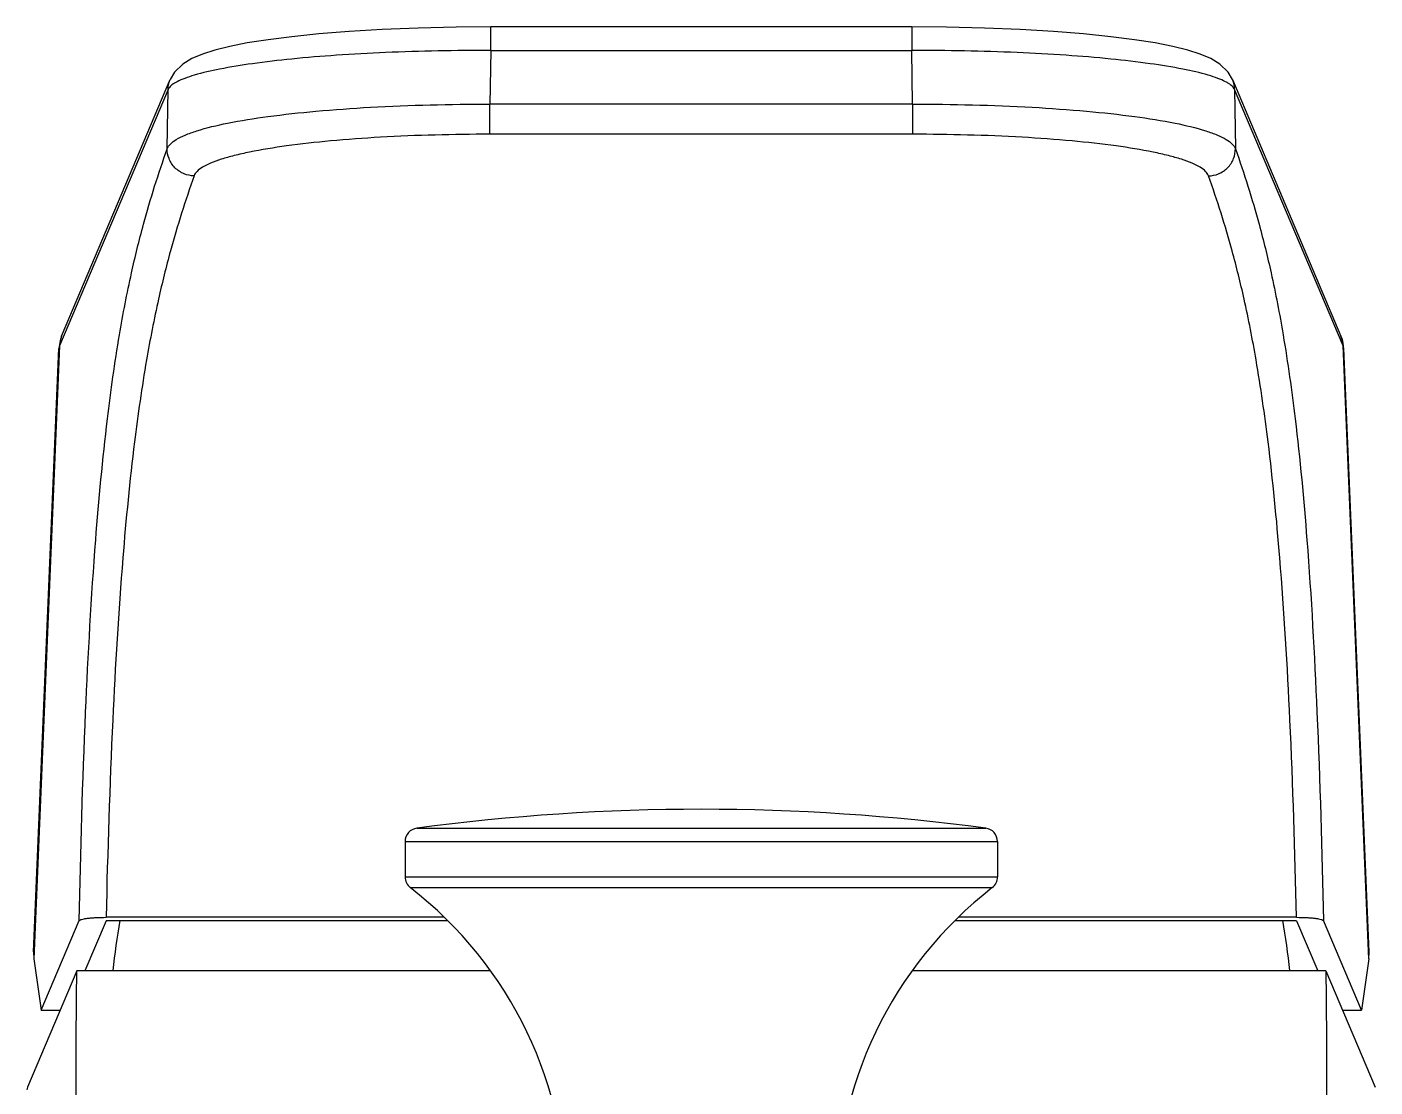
# Model space of a CAD drawing. Header units: millimetres. Extents: x 1122 to 8358, y -1894 to -296.
# Drawn here: x 7470.4 to 7520.4, y -892.6 to -853.2 of the extents above; entities that cross this region are included whole.
import ezdxf

# ---------------------------------------------------------------- set-up
doc = ezdxf.new("R2010")
doc.units = ezdxf.units.MM
doc.header["$LTSCALE"] = 3
doc.layers.add('DEF_LAYER_ROUND_FEAT', color=7, linetype='Continuous')

msp = doc.modelspace()

# ---------------------------------------------------------------- linework, layer by layer
at = {"color": 7, "linetype": 'Continuous'}
for p, q in [((7487.604, -854.092), (7487.604, -853.222)), ((7503.247, -853.222), (7487.604, -853.222)), ((7503.247, -853.222), (7503.247, -854.092)), ((7487.604, -854.092), (7487.578, -856.089)), ((7487.604, -854.092), (7503.247, -854.092)), ((7503.274, -856.089), (7503.247, -854.092)), ((7471.671, -864.702), (7475.555, -855.518)), ((7475.555, -855.518), (7475.699, -855.177)), ((7515.153, -855.177), (7519.18, -864.702)), ((7475.622, -855.547), (7471.595, -865.069)), ((7475.592, -857.742), (7475.622, -855.547)), ((7515.23, -855.547), (7515.26, -857.742)), ((7519.257, -865.069), (7515.23, -855.547)), ((7487.578, -857.208), (7487.578, -856.089)), ((7503.274, -856.089), (7487.578, -856.089)), ((7503.274, -856.089), (7503.274, -857.208)), ((7503.274, -857.208), (7487.578, -857.208)), ((7471.612, -864.874), (7471.567, -865.165)), ((7471.672, -864.701), (7471.612, -864.874)), ((7519.24, -864.874), (7519.18, -864.701)), ((7519.285, -865.165), (7519.24, -864.874)), ((7470.625, -887.577), (7471.567, -865.163)), ((7471.595, -865.069), (7470.639, -887.837)), ((7471.595, -865.069), (7471.567, -865.168)), ((7520.213, -887.837), (7519.257, -865.069)), ((7519.285, -865.168), (7519.257, -865.069)), ((7520.227, -887.577), (7519.285, -865.163)), ((7484.426, -883.475), (7484.426, -884.791)), ((7506.426, -883.475), (7506.426, -884.791)), ((7470.915, -889.737), (7472.32, -886.415)), ((7473.322, -886.42), (7472.537, -888.274)), ((7485.864, -886.291), (7473.322, -886.291)), ((7486.01, -886.42), (7473.322, -886.42)), ((7517.529, -886.42), (7504.842, -886.42)), ((7517.529, -886.291), (7504.988, -886.291)), ((7517.529, -886.42), (7518.315, -888.274)), ((7519.936, -889.737), (7518.532, -886.415)), ((7470.625, -887.578), (7470.639, -887.837)), ((7520.213, -887.837), (7520.227, -887.578)), ((7470.639, -887.837), (7470.915, -889.737)), ((7520.213, -887.837), (7519.936, -889.737)), ((7472.234, -888.274), (7470.407, -892.595)), ((7487.578, -888.274), (7472.234, -888.274)), ((7518.618, -888.274), (7503.274, -888.274)), ((7518.618, -888.274), (7520.445, -892.595)), ((7470.915, -889.737), (7471.615, -889.737)), ((7519.237, -889.737), (7519.936, -889.737))]:
    msp.add_line(p, q, dxfattribs=at)
for points in [[(7487.604, -853.222), (7486.319, -853.231), (7484.909, -853.264), (7483.58, -853.319), (7482.35, -853.392), (7481.228, -853.481), (7480.222, -853.583), (7479.335, -853.696), (7478.567, -853.817), (7477.912, -853.945), (7477.36, -854.081), (7476.899, -854.227), (7476.51, -854.392), (7476.167, -854.6), (7475.861, -854.899), (7475.699, -855.178)], [(7515.153, -855.178), (7514.991, -854.899), (7514.685, -854.6), (7514.342, -854.392), (7513.952, -854.227), (7513.492, -854.081), (7512.94, -853.945), (7512.285, -853.817), (7511.517, -853.696), (7510.63, -853.583), (7509.624, -853.481), (7508.502, -853.392), (7507.272, -853.319), (7505.943, -853.264), (7504.532, -853.231), (7503.247, -853.222)]]:
    msp.add_lwpolyline(points, dxfattribs=at)
for centre, radius, start, end in [((7495.426, -962.279), 80, 82.41046, 97.58954), ((7475.428, -897.04), 15, 359.0881, 52.2092), ((7515.424, -897.04), 15, 127.7908, 180.9119), ((7499.85, -891.049), 26.424, 169.8919, 173.9656), ((7491.001, -891.049), 26.425, 6.0343, 10.1081)]:
    msp.add_arc(centre, radius, start, end, dxfattribs=at)
msp.add_ellipse((7485.687, -892.699), major_axis=(15.303, 0.005), ratio=0.130407, start_param=3.08645, end_param=3.138916, dxfattribs=at)
for points, knots in [([(7487.604, -854.092), (7486.302, -854.091), (7484.391, -854.128), (7481.929, -854.263), (7480.281, -854.398), (7478.833, -854.565), (7477.625, -854.76), (7476.785, -854.949), (7476.261, -855.12), (7476.051, -855.209), (7475.96, -855.256)], [0, 0, 0, 0, 0.332521, 0.487546, 0.629473, 0.754526, 0.859479, 0.941791, 0.97394, 1, 1, 1, 1]), ([(7514.892, -855.256), (7514.801, -855.209), (7514.591, -855.12), (7514.067, -854.949), (7513.227, -854.76), (7512.019, -854.565), (7510.571, -854.398), (7508.923, -854.263), (7506.46, -854.128), (7504.55, -854.091), (7503.247, -854.092)], [0, 0, 0, 0, 0.02606, 0.058209, 0.140521, 0.245474, 0.370527, 0.512454, 0.667479, 1, 1, 1, 1]), ([(7475.802, -855.351), (7475.78, -855.366), (7475.709, -855.42), (7475.646, -855.489), (7475.622, -855.547)], [0, 0, 0, 0, 0.297695, 1, 1, 1, 1]), ([(7475.96, -855.256), (7475.945, -855.264), (7475.891, -855.293), (7475.839, -855.325), (7475.802, -855.351)], [0, 0, 0, 0, 0.269712, 1, 1, 1, 1]), ([(7515.05, -855.351), (7515.038, -855.342), (7514.987, -855.308), (7514.934, -855.278), (7514.892, -855.256)], [0, 0, 0, 0, 0.230653, 1, 1, 1, 1]), ([(7515.23, -855.547), (7515.223, -855.529), (7515.179, -855.451), (7515.108, -855.391), (7515.05, -855.351)], [0, 0, 0, 0, 0.209059, 1, 1, 1, 1]), ([(7475.592, -857.742), (7475.616, -857.676), (7475.717, -857.542), (7475.951, -857.378), (7476.283, -857.219), (7476.913, -856.997), (7477.938, -856.758), (7479.419, -856.523), (7481.19, -856.332), (7483.94, -856.138), (7486.097, -856.087), (7487.578, -856.089)], [0, 0, 0, 0, 0.016948, 0.039686, 0.069449, 0.106598, 0.202798, 0.326191, 0.47291, 0.638012, 1, 1, 1, 1]), ([(7503.274, -856.089), (7504.755, -856.087), (7506.912, -856.138), (7509.662, -856.332), (7511.433, -856.523), (7512.914, -856.758), (7513.939, -856.997), (7514.569, -857.219), (7514.901, -857.378), (7515.134, -857.542), (7515.236, -857.676), (7515.26, -857.742)], [0, 0, 0, 0, 0.361988, 0.52709, 0.673809, 0.797202, 0.893402, 0.930551, 0.960314, 0.983052, 1, 1, 1, 1]), ([(7487.578, -857.208), (7486.221, -857.208), (7484.244, -857.257), (7481.724, -857.439), (7480.101, -857.617), (7478.908, -857.809), (7478.103, -857.989), (7477.62, -858.124), (7477.225, -858.265), (7476.92, -858.413), (7476.706, -858.566), (7476.613, -858.69), (7476.591, -858.751)], [0, 0, 0, 0, 0.361583, 0.526523, 0.67322, 0.796585, 0.84834, 0.892968, 0.930205, 0.960031, 0.982838, 1, 1, 1, 1]), ([(7514.261, -858.751), (7514.239, -858.69), (7514.146, -858.566), (7513.932, -858.413), (7513.627, -858.265), (7513.232, -858.124), (7512.749, -857.989), (7511.944, -857.809), (7510.751, -857.617), (7509.128, -857.439), (7506.607, -857.257), (7504.631, -857.208), (7503.274, -857.208)], [0, 0, 0, 0, 0.017162, 0.039969, 0.069795, 0.107032, 0.15166, 0.203415, 0.32678, 0.473477, 0.638416, 1, 1, 1, 1]), ([(7472.32, -886.415), (7472.376, -883.831), (7472.514, -879.114), (7472.856, -872.898), (7473.29, -868.226), (7473.753, -864.918), (7474.215, -862.509), (7474.783, -860.196), (7475.265, -858.668), (7475.592, -857.743)], [0, 0, 0, 0, 0.267618, 0.488626, 0.644487, 0.753427, 0.834293, 0.8984, 1, 1, 1, 1]), ([(7476.591, -858.751), (7476.465, -858.75), (7476.201, -858.697), (7475.861, -858.471), (7475.638, -858.13), (7475.591, -857.867), (7475.592, -857.743)], [0, 0, 0, 0, 0.240875, 0.501768, 0.761541, 1, 1, 1, 1]), ([(7514.261, -858.751), (7514.387, -858.75), (7514.651, -858.697), (7514.991, -858.471), (7515.214, -858.13), (7515.261, -857.866), (7515.26, -857.742)], [0, 0, 0, 0, 0.240902, 0.501823, 0.761592, 1, 1, 1, 1]), ([(7515.26, -857.743), (7515.586, -858.668), (7516.069, -860.196), (7516.636, -862.509), (7517.099, -864.918), (7517.562, -868.226), (7517.995, -872.898), (7518.338, -879.114), (7518.476, -883.831), (7518.532, -886.415)], [0, 0, 0, 0, 0.1016, 0.165707, 0.246573, 0.355513, 0.511374, 0.732382, 1, 1, 1, 1]), ([(7476.591, -858.751), (7476.265, -859.67), (7475.785, -861.186), (7475.219, -863.475), (7474.759, -865.839), (7474.299, -869.046), (7473.866, -873.505), (7473.517, -879.393), (7473.378, -883.846), (7473.322, -886.291)], [0, 0, 0, 0, 0.105081, 0.171117, 0.253973, 0.364523, 0.520042, 0.736518, 1, 1, 1, 1]), ([(7517.529, -886.291), (7517.474, -883.846), (7517.335, -879.393), (7516.986, -873.505), (7516.553, -869.046), (7516.093, -865.839), (7515.633, -863.475), (7515.067, -861.186), (7514.586, -859.67), (7514.261, -858.751)], [0, 0, 0, 0, 0.263482, 0.479958, 0.635477, 0.746027, 0.828883, 0.894919, 1, 1, 1, 1]), ([(7472.32, -886.415), (7472.325, -886.404), (7472.358, -886.384), (7472.42, -886.363), (7472.515, -886.343), (7472.638, -886.325), (7472.786, -886.31), (7473.017, -886.295), (7473.198, -886.291), (7473.322, -886.291)], [0, 0, 0, 0, 0.03652, 0.102085, 0.19765, 0.320955, 0.468109, 0.634289, 1, 1, 1, 1]), ([(7517.529, -886.291), (7517.654, -886.291), (7517.835, -886.295), (7518.065, -886.31), (7518.213, -886.325), (7518.336, -886.343), (7518.432, -886.363), (7518.494, -886.384), (7518.527, -886.404), (7518.532, -886.415)], [0, 0, 0, 0, 0.365711, 0.531891, 0.679045, 0.80235, 0.897915, 0.96348, 1, 1, 1, 1]), ([(7473.907, -904.378), (7473.807, -904.378), (7473.652, -904.367), (7473.452, -904.283), (7473.298, -904.165), (7473.15, -903.974), (7473.006, -903.691), (7472.867, -903.288), (7472.732, -902.73), (7472.605, -901.974), (7472.422, -900.415), (7472.268, -897.621), (7472.192, -893.355), (7472.213, -890.076), (7472.234, -888.274)], [0, 0, 0, 0, 0.017924, 0.027525, 0.038532, 0.052337, 0.070632, 0.095382, 0.128784, 0.173615, 0.233133, 0.41071, 0.676209, 1, 1, 1, 1]), ([(7518.618, -888.274), (7518.639, -890.076), (7518.66, -893.355), (7518.584, -897.621), (7518.429, -900.416), (7518.247, -901.974), (7518.119, -902.73), (7517.985, -903.288), (7517.846, -903.691), (7517.702, -903.974), (7517.553, -904.165), (7517.4, -904.283), (7517.2, -904.367), (7517.044, -904.378), (7516.945, -904.378)], [0, 0, 0, 0, 0.323816, 0.589302, 0.766876, 0.826393, 0.87122, 0.904621, 0.929369, 0.947664, 0.961469, 0.972475, 0.982076, 1, 1, 1, 1])]:
    msp.add_open_spline(points, degree=3, knots=knots, dxfattribs=at)
for points in [[(7475.622, -855.547), (7475.623, -855.421), (7475.65, -855.294), (7475.698, -855.178)], [(7515.23, -855.547), (7515.229, -855.421), (7515.202, -855.294), (7515.153, -855.178)], [(7471.671, -864.702), (7471.623, -864.817), (7471.597, -864.944), (7471.595, -865.069)], [(7519.18, -864.702), (7519.229, -864.817), (7519.255, -864.944), (7519.257, -865.069)]]:
    msp.add_open_spline(points, degree=3, dxfattribs=at)
at = {"layer": 'DEF_LAYER_ROUND_FEAT', "color": 7, "linetype": 'Continuous'}
for p, q in [((7484.86, -882.98), (7505.992, -882.98)), ((7484.426, -883.475), (7506.426, -883.475)), ((7484.426, -884.791), (7506.426, -884.791)), ((7484.62, -885.186), (7506.232, -885.186))]:
    msp.add_line(p, q, dxfattribs=at)
for centre, start, end in [((7484.926, -883.475), 97.5895, 180), ((7505.926, -883.475), 0, 82.4105), ((7484.926, -884.791), 180, 232.2092), ((7505.926, -884.791), 307.7908, 0)]:
    msp.add_arc(centre, 0.5, start, end, dxfattribs=at)

doc.saveas('drawing.dxf')
